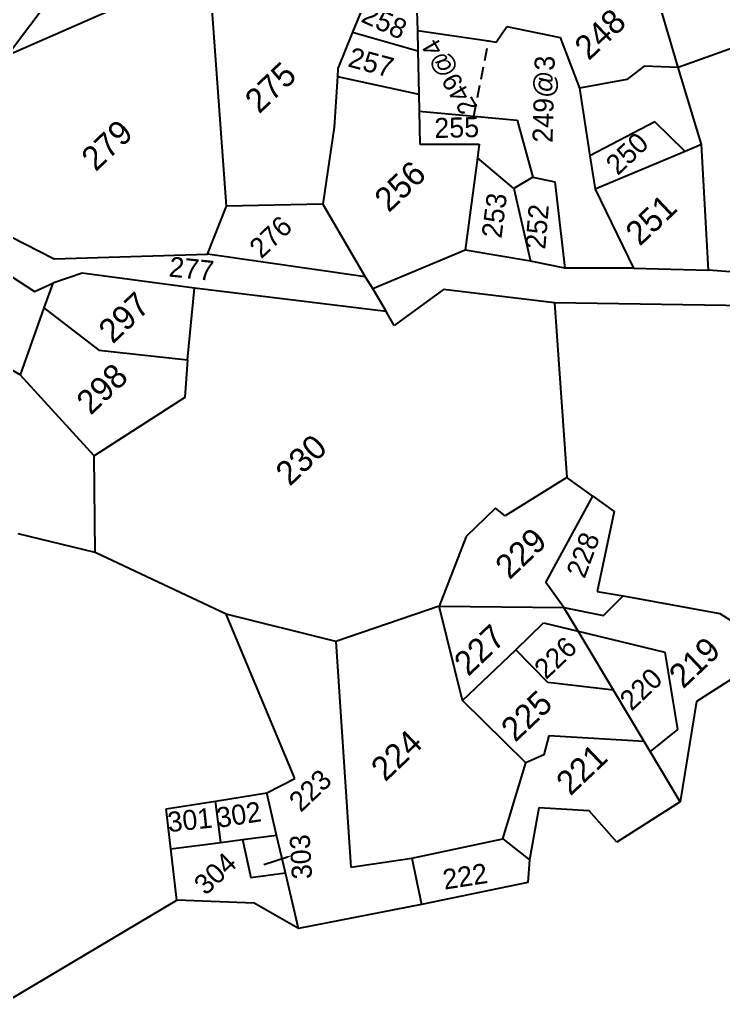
# Model space of a CAD drawing. Header units: metres. Extents: x 256544 to 258469, y 2203949 to 2205337.
# Drawn here: x 257739.3 to 258017.8, y 2204595.9 to 2204984.3 of the extents above; entities that cross this region are included whole.
import ezdxf

# ---------------------------------------------------------------- set-up
doc = ezdxf.new("R2010")
doc.units = ezdxf.units.M
doc.header["$MEASUREMENT"] = 0
doc.linetypes.add('DASHED', pattern=[0.75, 0.5, -0.25])
for name, color, linetype in [('POLY_PARCEL', 6, 'Continuous'), ('POLY_SUBPARCEL', 6, 'DASHED'), ('TEXT_PARCEL', 7, 'Continuous'), ('V_BOUND_LINE', 7, 'Continuous')]:
    doc.layers.add(name, color=color, linetype=linetype)
doc.styles.add('TEXT_MAP', font='KRDEV050.TTF', dxfattribs={"height": 1.8})

msp = doc.modelspace()

# ---------------------------------------------------------------- linework, layer by layer
msp.add_line((257844.83, 2204652.59), (257835.94, 2204649.63))
msp.add_solid([(257844.7, 2204652.98), (257847.21, 2204653.37), (257844.96, 2204652.19)])
at = {"layer": 'POLY_PARCEL'}
for p, q in [((257763.16, 2205008.55), (257734.53, 2204970.07)), ((257999.87, 2204965.43), (257988.75, 2205003.54)), ((257876.29, 2204992.26), (257871.04, 2204979.33)), ((257775.78, 2204988.27), (257734.53, 2204970.07)), ((257821.1, 2204910.48), (257815.5, 2204988.27)), ((257896.51, 2204987.86), (257896.68, 2204980.06)), ((257927.83, 2204975.46), (257932.03, 2204981.63)), ((257932.03, 2204981.63), (257953.21, 2204977.27)), ((257871.04, 2204979.33), (257865.22, 2204965.01)), ((257871.04, 2204979.33), (257896.85, 2204972)), ((257896.68, 2204980.06), (257896.85, 2204972)), ((257896.68, 2204980.06), (257924.88, 2204975.9)), ((257953.21, 2204977.27), (257960.84, 2204957.24)), ((257924.88, 2204975.9), (257927.83, 2204975.46)), ((258027.45, 2204975.28), (257999.87, 2204965.43)), ((257896.85, 2204972), (257897.2, 2204954.83)), ((257865.22, 2204965.01), (257865.01, 2204961.79)), ((257986.4, 2204965.9), (257979.58, 2204960.62)), ((257999.87, 2204965.43), (257986.4, 2204965.9)), ((258009.15, 2204934.9), (257999.87, 2204965.43)), ((257865.01, 2204961.79), (257863.69, 2204941.74)), ((257865.01, 2204961.79), (257897.2, 2204954.83)), ((257979.58, 2204960.62), (257960.84, 2204957.24)), ((257960.84, 2204957.24), (257964.95, 2204930.44)), ((257897.2, 2204954.83), (257897.35, 2204948.03)), ((257897.35, 2204948.03), (257897.62, 2204934.99)), ((257897.35, 2204948.03), (257919.03, 2204946.07)), ((257919.03, 2204946.07), (257936.21, 2204944.51)), ((257863.69, 2204941.74), (257859.29, 2204911.29)), ((257936.21, 2204944.51), (257942.32, 2204921.94)), ((257990.57, 2204943.9), (257964.95, 2204930.44)), ((258002.59, 2204932.14), (257990.57, 2204943.9)), ((257897.62, 2204934.99), (257921.16, 2204935.04)), ((257921.16, 2204935.04), (257920.42, 2204929.55)), ((258009.15, 2204934.9), (258002.59, 2204932.14)), ((258011.84, 2204885.06), (258009.15, 2204934.9)), ((257964.95, 2204930.44), (257966.98, 2204917.17)), ((258002.59, 2204932.14), (257966.98, 2204917.17)), ((257920.42, 2204929.55), (257915.54, 2204893.05)), ((257934.8, 2204917.43), (257920.42, 2204929.55)), ((257942.32, 2204921.94), (257934.8, 2204917.43)), ((257942.32, 2204921.94), (257951.07, 2204920.07)), ((257951.07, 2204920.07), (257955.08, 2204885.89)), ((257934.8, 2204917.43), (257941.48, 2204888.71)), ((257966.98, 2204917.17), (257982.22, 2204885.85)), ((257710.57, 2204911.24), (257752.89, 2204889.65)), ((257813.68, 2204891.42), (257821.1, 2204910.48)), ((257859.29, 2204911.29), (257821.1, 2204910.48)), ((257859.29, 2204911.29), (257876.07, 2204882.49)), ((257708.47, 2204900.52), (257745.11, 2204876.63)), ((257752.89, 2204889.65), (257813.68, 2204891.42)), ((257876.07, 2204882.49), (257813.68, 2204891.42)), ((257915.54, 2204893.05), (257879.05, 2204877.74)), ((257941.48, 2204888.71), (257915.54, 2204893.05)), ((257955.08, 2204885.89), (257941.48, 2204888.71)), ((257764.05, 2204883.88), (257752.38, 2204880.02)), ((257808.5, 2204878.01), (257764.05, 2204883.88)), ((257982.22, 2204885.85), (257955.08, 2204885.89)), ((257982.22, 2204885.85), (258011.84, 2204885.06)), ((258063.8, 2204881.21), (258011.84, 2204885.06)), ((257745.11, 2204876.63), (257752.38, 2204880.02)), ((257752.38, 2204880.02), (257748.92, 2204870.23)), ((257876.07, 2204882.49), (257879.05, 2204877.74)), ((257805.72, 2204849.62), (257808.5, 2204878.01)), ((257884.37, 2204868.71), (257808.5, 2204878.01)), ((257879.05, 2204877.74), (257884.37, 2204868.71)), ((257907.07, 2204877.47), (257887.55, 2204863.25)), ((257950.99, 2204872.17), (257907.07, 2204877.47)), ((257739.54, 2204843.72), (257686.67, 2204874.1)), ((257950.99, 2204872.17), (257955.84, 2204803)), ((258066.99, 2204870.33), (257950.99, 2204872.17)), ((257748.92, 2204870.23), (257739.54, 2204843.72)), ((257748.92, 2204870.23), (257770.63, 2204853.45)), ((257887.55, 2204863.25), (257884.37, 2204868.71)), ((257770.63, 2204853.45), (257805.72, 2204849.62)), ((257805.72, 2204849.62), (257804.64, 2204834.63)), ((257768.82, 2204811.56), (257739.54, 2204843.72)), ((257804.64, 2204834.63), (257768.82, 2204811.56)), ((257769.15, 2204773.35), (257768.82, 2204811.56)), ((257955.84, 2204803), (257931.46, 2204787.79)), ((257966.13, 2204795.64), (257955.84, 2204803)), ((257947.5, 2204761.38), (257966.13, 2204795.64)), ((257966.13, 2204795.64), (257974.49, 2204789.59)), ((257927.53, 2204790.81), (257915.95, 2204779.64)), ((257931.46, 2204787.79), (257927.53, 2204790.81)), ((257974.49, 2204789.59), (257967.8, 2204757.93)), ((257769.15, 2204773.35), (257738.7, 2204780.66)), ((257915.95, 2204779.64), (257905.36, 2204752.01)), ((257821.05, 2204748.92), (257769.15, 2204773.35)), ((257954.63, 2204751.55), (257947.5, 2204761.38)), ((257967.8, 2204757.93), (257978.08, 2204756.09)), ((257970.27, 2204748.34), (257978.08, 2204756.09)), ((257978.08, 2204756.09), (258016.34, 2204749.22)), ((257905.36, 2204752.01), (257864.35, 2204738.04)), ((257914.48, 2204714.64), (257905.36, 2204752.01)), ((257905.36, 2204752.01), (257954.63, 2204751.55)), ((257960.26, 2204742.14), (257954.63, 2204751.55)), ((257954.63, 2204751.55), (257970.27, 2204748.34)), ((257864.35, 2204738.04), (257821.05, 2204748.92)), ((257848.21, 2204683.88), (257821.05, 2204748.92)), ((258016.34, 2204749.22), (258038.81, 2204734.73)), ((257935.7, 2204734.74), (257946.52, 2204745.44)), ((257946.52, 2204745.44), (257960.26, 2204742.14)), ((257960.26, 2204742.14), (257994.63, 2204733.87)), ((257974.22, 2204718.77), (257960.26, 2204742.14)), ((257864.35, 2204738.04), (257870.28, 2204648.75)), ((257914.48, 2204714.64), (257935.7, 2204734.74)), ((257948.35, 2204721.85), (257935.7, 2204734.74)), ((257994.63, 2204733.87), (257999.63, 2204703.25)), ((257974.22, 2204718.77), (257948.35, 2204721.85)), ((257986.36, 2204698.44), (257974.22, 2204718.77)), ((257939.6, 2204690), (257914.48, 2204714.64)), ((257948.68, 2204700.77), (257946.68, 2204693.21)), ((257986.36, 2204698.44), (257948.68, 2204700.77)), ((257999.63, 2204703.25), (257988.74, 2204694.45)), ((257988.74, 2204694.45), (257986.36, 2204698.44)), ((257946.68, 2204693.21), (257939.6, 2204690)), ((258000.65, 2204674.54), (257988.74, 2204694.45)), ((257930.49, 2204659.89), (257939.6, 2204690)), ((257837.07, 2204678.12), (257848.21, 2204683.88)), ((257816.78, 2204674.88), (257837.07, 2204678.12)), ((257840.99, 2204661.42), (257837.07, 2204678.12)), ((257797.22, 2204671.76), (257816.78, 2204674.88)), ((257818.86, 2204658.52), (257816.78, 2204674.88)), ((257799.09, 2204655.92), (257797.22, 2204671.76)), ((257799.09, 2204655.92), (257818.86, 2204658.52)), ((257818.86, 2204658.52), (257827.46, 2204659.64)), ((257827.46, 2204659.64), (257840.99, 2204661.42)), ((257827.46, 2204659.64), (257830.83, 2204644.62)), ((257844.5, 2204646.45), (257840.99, 2204661.42)), ((257894.42, 2204652.32), (257930.49, 2204659.89)), ((257930.49, 2204659.89), (257941.02, 2204651.55)), ((257801.48, 2204635.67), (257799.09, 2204655.92)), ((257870.28, 2204648.75), (257894.42, 2204652.32)), ((257894.42, 2204652.32), (257898.35, 2204633.89)), ((257830.83, 2204644.62), (257844.5, 2204646.45)), ((257849.67, 2204624.41), (257844.5, 2204646.45))]:
    msp.add_line(p, q, dxfattribs=at)
at = {"layer": 'POLY_SUBPARCEL', "ltscale": 10}
msp.add_line((257919.03, 2204946.07), (257924.88, 2204975.9), dxfattribs=at)
at = {"layer": 'V_BOUND_LINE'}
for p, q in [((258038.81, 2204734.73), (258007.1, 2204714.27)), ((258007.1, 2204714.27), (258000.65, 2204674.54)), ((258000.65, 2204674.54), (257975.56, 2204658.6)), ((257944.77, 2204672.18), (257941.02, 2204651.55)), ((257964.68, 2204670.99), (257944.77, 2204672.18)), ((257975.56, 2204658.6), (257964.68, 2204670.99)), ((257941.02, 2204651.55), (257940.33, 2204642.6)), ((257940.33, 2204642.6), (257898.35, 2204633.89)), ((257734.72, 2204595.95), (257801.48, 2204635.67)), ((257832.12, 2204634.5), (257801.48, 2204635.67)), ((257849.67, 2204624.41), (257832.12, 2204634.5)), ((257898.35, 2204633.89), (257849.67, 2204624.41))]:
    msp.add_line(p, q, dxfattribs=at)

# ---------------------------------------------------------------- texts
at = {"layer": 'TEXT_PARCEL', "style": 'TEXT_MAP'}
for s, height, rotation, p in [('258', 7.954, 335.2913, (257873.95, 2204983.67)), ('248', 9.545, 43.4771, (257964.51, 2204967.84)), ('257', 7.954, 344.9299, (257868.78, 2204965.87)), ('249@4', 7.424, 120.3126, (257920.7, 2204949.65)), ('249@3', 7.954, 88.4509, (257950.15, 2204935.49)), ('275', 9.545, 43.4771, (257834.07, 2204946.76)), ('255', 7.954, 1.4539, (257903.47, 2204937.42)), ('279', 9.545, 43.4771, (257769.37, 2204923.87)), ('250', 7.954, 43.4771, (257975.93, 2204922.34)), ('256', 9.545, 43.4771, (257885.34, 2204907.61)), ('253', 7.954, 82.6968, (257929.93, 2204897.48)), ('252', 7.954, 85.3061, (257947.28, 2204893.16)), ('251', 9.545, 43.4771, (257984.67, 2204894.31)), ('276', 7.954, 43.4771, (257834.9, 2204889.33)), ('277', 7.954, 354.2056, (257798.1, 2204882.62)), ('297', 9.545, 43.4771, (257776.14, 2204855.61)), ('298', 9.545, 43.4771, (257767.41, 2204827.4)), ('230', 9.545, 43.4771, (257846.2, 2204799.27)), ('229', 9.545, 43.4771, (257933.12, 2204762.25)), ('228', 7.954, 69.7573, (257962.85, 2204762.67)), ('227', 9.545, 43.4771, (257916.81, 2204724)), ('226', 7.954, 43.4771, (257947.59, 2204722.7)), ('219', 9.545, 43.4771, (258001.86, 2204719.04)), ('220', 7.954, 43.4771, (257981.43, 2204710.23)), ('225', 9.545, 43.4771, (257935.4, 2204697.88)), ('224', 9.545, 43.4771, (257883.95, 2204682.24)), ('221', 9.545, 43.4771, (257957.2, 2204676.65)), ('223', 7.954, 43.4771, (257850.54, 2204670.13)), ('302', 7.954, 8.7994, (257817.83, 2204664.23)), ('301', 7.954, 6.0898, (257798.24, 2204662.53)), ('303', 7.954, 93.272, (257855.04, 2204644.14)), ('304', 7.954, 43.4771, (257812.96, 2204637.22)), ('222', 7.954, 8.8502, (257907.38, 2204639.77))]:
    msp.add_text(s, height=height, rotation=rotation, dxfattribs=at).set_placement(p)

doc.saveas('drawing.dxf')
